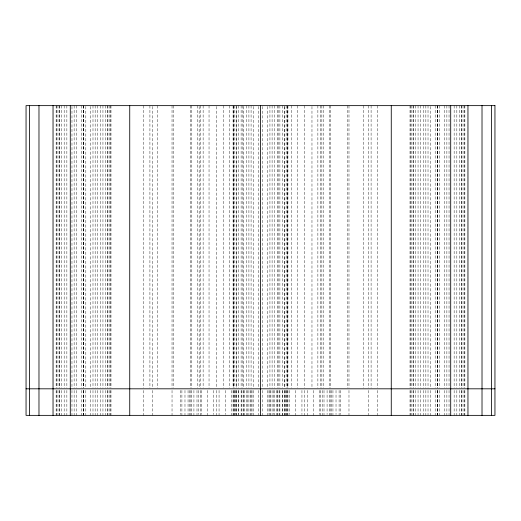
<?xml version="1.0" encoding="UTF-8"?>
<svg xmlns="http://www.w3.org/2000/svg" width="521" height="521" viewBox="0 0 521 521"><rect width="100%" height="100%" fill="white"/><g stroke="black" fill="none" stroke-linecap="round" stroke-linejoin="round"><path stroke-width="0.39" stroke-dasharray="2.6 1.95" d="M464.875 105.639L464.875 388.002M464.875 390.424L464.875 415.361M464.296 105.639L464.296 388.002M464.296 390.424L464.296 415.361M463.032 105.639L463.032 388.002M463.032 390.424L463.032 415.361M461.769 105.639L461.769 388.002M461.769 390.424L461.769 415.361M461.196 105.639L461.196 388.002M461.196 390.424L461.196 415.361M459.196 105.639L459.196 388.002M459.196 390.424L459.196 415.361M456.839 105.639L456.832 388.002M456.839 390.424L456.832 415.361M454.143 105.639L454.143 388.002M454.143 390.424L454.143 415.361M449.037 105.639L449.037 388.002M449.037 390.424L449.037 415.361M446.875 105.639L446.875 388.002M446.875 390.424L446.875 415.361M444.374 105.639L444.374 388.002M444.374 390.424L444.374 415.361M439.704 105.639L439.704 388.002M439.704 390.424L439.704 415.361M437.581 105.639L437.581 388.002M437.581 390.424L437.581 415.361M437.451 105.639L437.451 388.002M437.451 390.424L437.451 415.361M437.321 105.639L437.321 388.002M437.321 390.424L437.321 415.361M435.178 105.639L435.178 388.002M435.178 390.424L435.178 415.361M430.515 106.447L430.515 388.002M430.515 390.424L430.515 415.361M428.021 105.639L428.021 388.002M428.021 390.424L428.021 415.361M425.852 105.639L425.852 388.002M425.852 390.424L425.852 415.361M423.736 105.639L423.736 388.002M423.736 390.424L423.736 415.361M420.747 105.639L420.747 388.002M420.747 390.424L420.747 415.361M418.05 105.639L418.05 388.002M418.05 390.424L418.05 415.361M415.686 105.639L415.686 388.002M415.686 390.424L415.686 415.361M413.687 105.639L413.687 388.002M413.687 390.424L413.687 415.361M413.114 105.639L413.114 388.002M413.114 390.424L413.114 415.361M411.857 105.639L411.857 388.002M411.857 390.424L411.857 415.361M410.594 105.639L410.594 388.002M410.594 390.424L410.594 415.361M410.02 105.639L410.02 388.002M410.02 390.424L410.02 415.361M377.289 105.639L377.289 388.002M377.289 390.424L377.289 415.361M371.095 105.639L371.095 388.002M368.438 105.639L368.438 388.002M368.438 390.424L368.438 415.361M363.625 105.639L363.625 388.002M348.979 105.639L348.979 388.002M348.979 390.424L348.979 415.361M347.207 105.639L347.207 388.002M340.493 390.424L340.493 414.56M339.099 390.424L339.099 415.361M336.025 390.424L336.025 414.56M332.952 390.424L332.952 415.361M331.551 390.424L331.551 415.361M330.783 105.639L330.783 388.002M330.158 390.424L330.158 415.361M329.513 105.639L329.513 388.002M329.513 390.424L329.513 415.361M327.084 390.424L327.084 414.56M324.01 390.424L324.01 415.361M323.32 105.639L323.32 388.002M322.616 390.424L322.616 415.361M321.861 105.639L321.861 388.002M320.669 105.639L320.669 388.002M320.669 390.424L320.669 415.361M319.822 390.424L319.822 414.56M317.875 105.639L317.875 388.002M313.675 390.424L313.675 415.361M311.968 106.447L311.968 388.002M307.533 390.424L307.533 415.361M304.739 105.639L304.739 388.002M304.739 390.424L304.739 415.361M301.946 390.424L301.946 414.56M297.511 105.639L297.511 388.002M295.798 390.424L295.798 415.361M291.604 105.639L291.604 388.002M289.656 390.424L289.656 414.56M287.931 105.639L287.931 388.002M287.931 390.424L287.931 415.361M287.618 106.447L287.618 388.002M287.358 105.639L287.358 388.002M287.358 390.424L287.358 415.361M286.863 390.424L286.863 415.361M286.159 105.639L286.159 388.002M286.094 390.424L286.094 415.361M285.462 390.424L285.462 415.361M284.831 106.447L284.824 388.002M284.824 390.424L284.831 415.361M284.258 106.447L284.251 388.002M284.258 390.424L284.251 415.361M282.395 390.424L282.395 415.361M282.258 105.639L282.252 388.002M282.252 390.424L282.258 415.361M279.894 105.639L279.894 388.002M279.894 390.424L279.894 415.361M279.321 390.424L279.321 415.361M278.142 105.639L278.142 388.002M277.921 390.424L277.921 415.361M277.205 105.639L277.205 388.002M277.205 390.424L277.205 415.361M276.527 390.424L276.527 415.361M274.222 105.639L274.222 388.002M274.222 390.424L274.222 415.361M273.453 390.424L273.453 414.56M272.099 105.639L272.099 388.002M272.099 390.424L272.099 415.361M270.379 390.424L270.379 415.361M269.937 105.639L269.937 388.002M269.937 390.424L269.937 415.361M268.986 390.424L268.986 414.56M267.429 106.447L267.429 388.002M267.429 390.424L267.429 415.361M262.76 106.447L262.76 388.002M262.76 390.424L262.76 415.361M258.24 106.447L258.24 388.002M258.24 390.424L258.24 415.361M253.577 106.447L253.577 388.002M253.577 390.424L253.577 415.361M252.021 390.424L252.021 414.56M251.076 105.639L251.076 388.002M251.076 390.424L251.076 415.361M250.627 390.424L250.627 415.361M248.914 105.639L248.914 388.002M248.914 390.424L248.914 415.361M247.553 390.424L247.553 415.361M246.791 105.639L246.791 388.002M246.791 390.424L246.791 415.361M244.479 390.424L244.479 415.361M243.802 106.447L243.802 388.002M243.802 390.424L243.802 415.361M243.086 390.424L243.086 415.361M242.864 105.639L242.864 388.002M241.685 390.424L241.685 415.361M241.112 105.639L241.112 388.002M241.112 390.424L241.112 415.361M238.748 105.639L238.742 388.002M238.742 390.424L238.748 415.361M238.611 390.424L238.611 414.56M236.742 105.639L236.742 388.002M236.742 390.424L236.742 415.361M236.176 106.447L236.169 388.002M236.176 390.424L236.169 415.361M235.544 390.424L235.544 414.56M234.847 105.639L234.847 388.002M234.912 390.424L234.912 415.361M234.144 390.424L234.144 415.361M233.655 106.447L233.655 388.002M233.655 390.424L233.655 415.361M233.388 105.639L233.388 388.002M233.082 105.639L233.082 388.002M233.082 390.424L233.082 415.361M231.35 390.424L231.35 415.361M229.403 105.639L229.403 388.002M225.209 390.424L225.209 414.56M223.496 105.639L223.496 388.002M219.061 390.424L219.061 415.361M216.267 106.447L216.267 388.002M216.267 390.424L216.267 415.361M213.473 390.424L213.473 414.56M209.038 105.639L209.038 388.002M207.332 390.424L207.332 415.361M203.131 105.639L203.131 388.002M201.184 390.424L201.184 414.56M200.344 105.639L200.344 388.002M200.344 390.424L200.344 415.361M199.152 106.447L199.152 388.002M198.39 390.424L198.39 414.56M197.687 105.639L197.687 388.002M196.997 390.424L196.997 415.361M193.923 390.424L193.923 415.361M191.5 105.639L191.5 388.002M191.5 390.424L191.5 415.361M190.849 390.424L190.849 415.361M190.224 105.639L190.224 388.002M189.455 390.424L189.455 415.361M188.055 390.424L188.055 415.361M184.981 390.424L184.981 415.361M181.907 390.424L181.907 415.361M180.513 390.424L180.513 414.56M173.799 105.639L173.799 388.002M172.034 105.639L172.034 388.002M172.034 390.424L172.034 415.361M157.381 105.639L157.381 388.002M152.575 106.447L152.575 388.002M152.575 390.424L152.575 415.361M149.918 105.639L149.918 388.002M143.724 105.639L143.724 388.002M143.724 390.424L143.724 415.361M110.986 105.639L110.986 388.002M110.986 390.424L110.986 415.361M110.413 105.639L110.413 388.002M110.413 390.424L110.413 415.361M109.149 105.639L109.149 388.002M109.149 390.424L109.149 415.361M107.886 105.639L107.886 388.002M107.886 390.424L107.886 415.361M107.313 105.639L107.313 388.002M107.313 390.424L107.313 415.361M105.314 105.639L105.314 388.002M105.314 390.424L105.314 415.361M102.95 105.639L102.95 388.002M102.95 390.424L102.95 415.361M100.26 105.639L100.26 388.002M100.26 390.424L100.26 415.361M97.277 105.639L97.277 388.002M97.277 390.424L97.277 415.361M95.154 105.639L95.154 388.002M95.154 390.424L95.154 415.361M92.992 105.639L92.992 388.002M92.992 390.424L92.992 415.361M90.491 106.447L90.491 388.002M90.491 390.424L90.491 415.361M85.822 106.447L85.822 388.002M85.822 390.424L85.822 415.361M83.699 105.639L83.699 388.002M83.699 390.424L83.699 415.361M83.562 105.639L83.562 388.002M83.562 390.424L83.562 415.361M83.438 105.639L83.438 388.002M83.438 390.424L83.438 415.361M81.296 105.639L81.296 388.002M81.296 390.424L81.296 415.361M76.633 105.639L76.633 388.002M76.633 390.424L76.633 415.361M74.138 105.639L74.138 388.002M74.138 390.424L74.138 415.361M71.97 106.447L71.97 388.002M71.97 390.424L71.97 415.361M66.864 105.639L66.864 388.002M66.864 390.424L66.864 415.361M64.168 105.639L64.168 388.002M64.168 390.424L64.168 415.361M61.804 105.639L61.804 388.002M61.804 390.424L61.804 415.361M59.804 105.639L59.804 388.002M59.804 390.424L59.804 415.361M59.231 105.639L59.231 388.002M59.231 390.424L59.231 415.361M57.974 105.639L57.974 388.002M57.968 390.424L57.968 415.361M56.711 105.639L56.711 388.002M56.711 390.424L56.711 415.361M56.138 105.639L56.138 388.002M56.138 390.424L56.138 415.361"/><path stroke-width="0.78" d="M26.05 388.816L494.95 388.816M491.485 105.639L491.485 415.361M482.016 105.639L482.016 415.361M467.956 105.639L467.956 415.361M450.704 105.639L450.704 415.361M391.264 105.639L391.264 415.361M260.5 105.639L260.5 415.361M129.736 105.639L129.736 415.361M70.296 105.639L70.296 415.361M53.038 105.639L53.038 415.361M38.977 105.639L38.977 415.361M29.515 105.639L29.515 415.361M494.95 105.639L26.05 105.639L26.05 415.361L494.95 415.361L494.95 105.639"/></g></svg>
